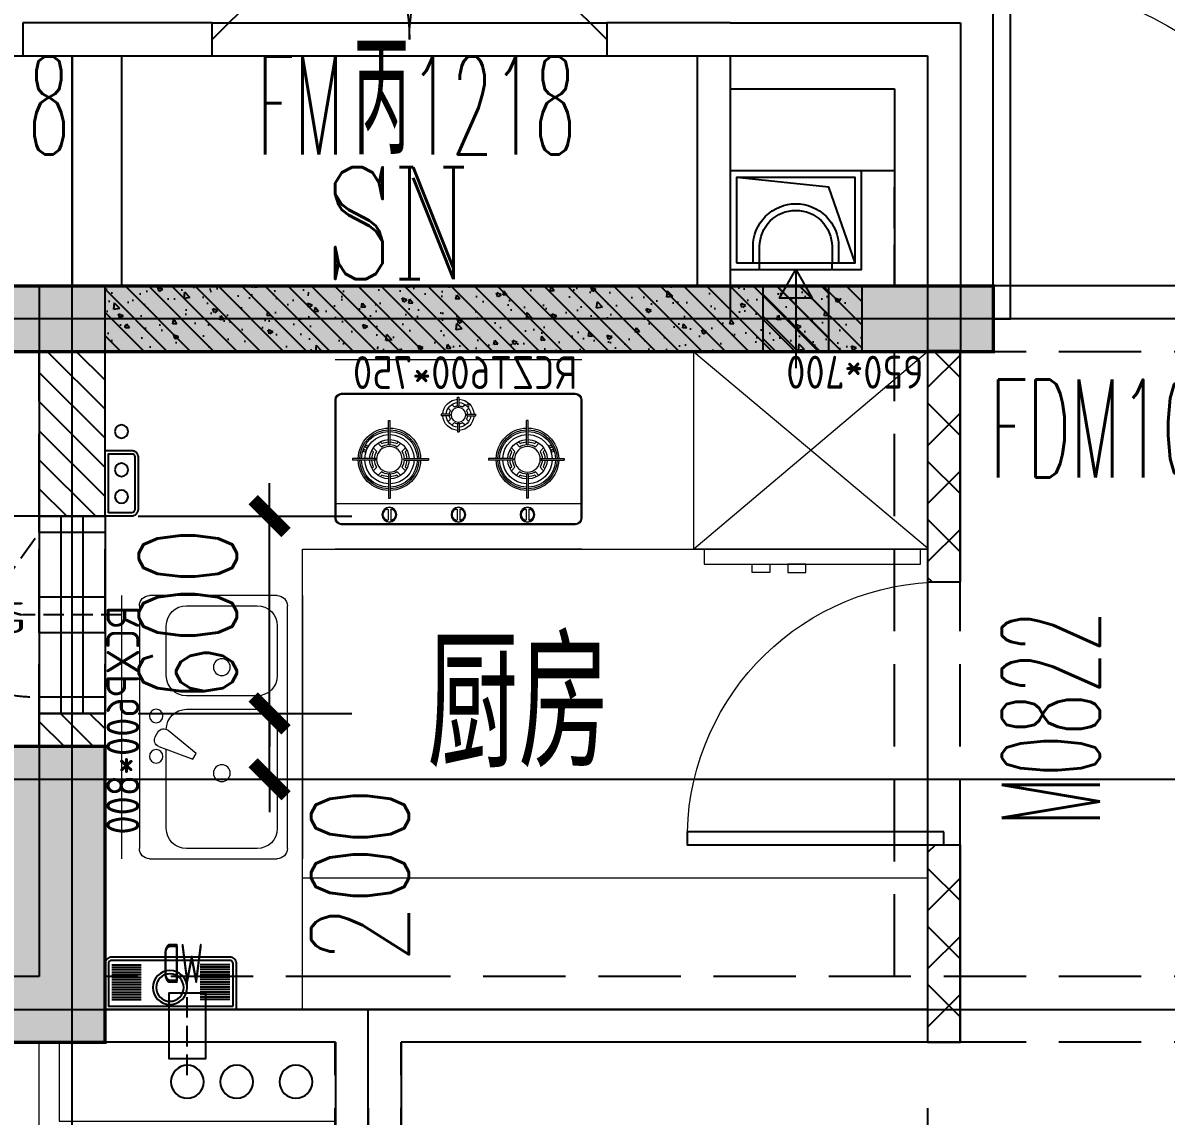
# Model space of a CAD drawing. Header units: millimetres. Extents: x 815519 to 890079, y 147095 to 251022.
# Drawn here: x 873729 to 877205, y 159771 to 163096 of the extents above; entities that cross this region are included whole.
import ezdxf

# ---------------------------------------------------------------- set-up
doc = ezdxf.new("R2010")
doc.units = ezdxf.units.MM
doc.header["$LTSCALE"] = 1000
doc.linetypes.add('DASH', pattern=[0.35, 0.25, -0.1])
doc.linetypes.add('DOTE', pattern=[61.468, 50.8, -5.08, 0.508, -5.08])
doc.layers.get('Defpoints').update_dxf_attribs({"color": 1})
for name, color, linetype in [('A-WIND（门窗）', 155, 'Continuous'), ('DOOR_FIRE', 4, 'Continuous'), ('DOOR_FIRE_TEXT', 7, 'Continuous'), ('FURNITURE', 3, 'Continuous'), ('LVTRY', 84, 'Continuous'), ('PC_预制外墙', 11, 'Continuous'), ('PC_预制外墙填充', 252, 'Continuous'), ('PUB_DIM', 3, 'Continuous'), ('PUB_HATCH', 8, 'Continuous'), ('PUB_TEXT', 7, 'Continuous'), ('SURFACE', 6, 'Continuous'), ('VPIPE-污水', 2, 'DASH'), ('VPIPE-通气', 3, 'Continuous'), ('WALL', 2, 'Continuous'), ('WINDOW', 4, 'Continuous'), ('WINDOW_TEXT', 7, 'Continuous'), ('屋面索引', 6, 'Continuous'), ('总内隔墙', 30, 'Continuous'), ('柱', 2, 'Continuous'), ('梁虚线', 134, 'DASH'), ('看线', 163, 'Continuous'), ('砼墙', 3, 'Continuous'), ('面积框', 6, 'Continuous'), ('预留洞-厨房', 6, 'Continuous')]:
    doc.layers.add(name, color=color, linetype=linetype)
doc.layers.add('DOTE', color=1, linetype='DOTE', plot=False)
doc.layers.add('厨卫', color=154, linetype='Continuous', lineweight=0)
doc.styles.add('_TCH_DIM_T3', font='SIMPLEX.shx', dxfattribs={"width": 0.7, "bigfont": 'GBCBIG.shx'})
doc.styles.add('_TCH_LABEL', font='COMPLEX', dxfattribs={"bigfont": 'GBCBIG'})
doc.styles.add('_TCH_WINDOW', font='SIMPLEX', dxfattribs={"height": 3.5, "bigfont": 'GBCBIG'})
doc.styles.get("Standard").update_dxf_attribs({"font": 'gbenor.shx', "bigfont": 'gbcbig.shx'})
doc.styles.add('TSSD_REIN', font='TSSDENG.shx', dxfattribs={"width": 0.69, "height": 0.2, "bigfont": 'TSSDCHN.shx'})
doc.dimstyles.new('_TCH_ARCH&&100', dxfattribs={"dimtxt": 297.5, "dimasz": 100, "dimexe": 250, "dimexo": 300, "dimgap": 100, "dimtad": 1, "dimdec": 0, "dimzin": 0, "dimdsep": 46, "dimtxsty": '_TCH_DIM_T3', "dimblk": 'ARCHTICK', "dimcen": 0.09, "dimclrt": 7, "dimazin": 2, "dimtfac": 1, "dimtdec": 0, "dimtix": 1, "dimtmove": 2, "dimatfit": 3, "dimfxl": 1, "dimtolj": 1, "dimtzin": 0, "dimarcsym": 0})

# ---------------------------------------------------------------- blocks, each defined once
blk = doc.blocks.new('_ArchTick')
at = {"color": 0, "linetype": 'ByBlock', "const_width": 0.4}
blk.add_lwpolyline([(-0.5, -0.5), (0.5, 0.5)], dxfattribs=at)
blk = doc.blocks.new('*D741')
at = {"layer": 'Defpoints', "color": 0, "transparency": 16777216}
for p in [(-315173.1, 352050), (-313473.1, 352050), (-313473.1, 351250)]:
    blk.add_point(p, dxfattribs=at)
at = {"layer": 'PUB_DIM', "color": 0, "lineweight": -2, "transparency": 16777216}
for p, q in [((-315173.1, 351750), (-315173.1, 351000)), ((-313473.1, 351750), (-313473.1, 351000)), ((-315173.1, 351250), (-313473.1, 351250))]:
    blk.add_line(p, q, dxfattribs=at)
at = {"layer": 'PUB_DIM', "color": 0, "lineweight": -2, "transparency": 16777216, "xscale": 100, "yscale": 100, "zscale": 100, "rotation": 180}
blk.add_blockref('_ArchTick', (-315173.1, 351250), dxfattribs=at)
at = {"layer": 'PUB_DIM', "color": 0, "lineweight": -2, "transparency": 16777216, "xscale": 100, "yscale": 100, "zscale": 100}
blk.add_blockref('_ArchTick', (-313473.1, 351250), dxfattribs=at)
at = {"layer": 'PUB_DIM', "color": 7, "transparency": 16777216, "insert": (-314323.1, 351498.7), "char_height": 297.5, "attachment_point": 5, "style": '_TCH_DIM_T3'}
blk.add_mtext('\\A1;1700', dxfattribs=at)
blk = doc.blocks.new('$DorLib2D$00000116')
at = {"color": 0}
for p, q in [((-0.5, 0), (-0.1464, 0.3536)), ((0.5, 0), (0.1464, 0.3536))]:
    blk.add_line(p, q, dxfattribs=at)
for centre, start, end in [((-0.5, 0), 0, 45), ((0.5, 0), 135, 180)]:
    blk.add_arc(centre, 0.5, start, end, dxfattribs=at)
blk = doc.blocks.new('10#-2单元-3C右侧楼梯间')
at = {"layer": 'DOOR_FIRE'}
for p, q in [((-188445, 481500, 300), (-187245, 481500, 300)), ((-188445, 481400, 300), (-187245, 481400, 300))]:
    blk.add_line(p, q, dxfattribs=at)
at = {"layer": 'WALL'}
for p, q in [((-188770, 481500), (-189020, 481500)), ((-189020, 481500), (-189020, 481400)), ((-188445, 481500), (-188770, 481500)), ((-188445, 481400), (-188445, 481500)), ((-186870, 481500), (-187245, 481500)), ((-187245, 481500), (-187245, 481400)), ((-186870, 481500), (-186170, 481500)), ((-186170, 481500), (-186170, 480500)), ((-189020, 481400), (-188870, 481400)), ((-188870, 481400), (-188870, 480700)), ((-188720, 481400), (-188720, 480700)), ((-188720, 481400), (-188445, 481400)), ((-187245, 481400), (-186970, 481400)), ((-186970, 481400), (-186970, 480700)), ((-186870, 481300), (-186870, 480700)), ((-186870, 481300), (-186370, 481300)), ((-186370, 481300), (-186370, 480700)), ((-190370, 480700), (-188870, 480700)), ((-188720, 480700), (-186970, 480700)), ((-186870, 480700), (-186370, 480700)), ((-190570, 480500), (-188770, 480500)), ((-188770, 480500), (-186870, 480500)), ((-186870, 480500), (-186170, 480500))]:
    blk.add_line(p, q, dxfattribs=at)
at = {"layer": 'DOOR_FIRE', "xscale": -1200, "yscale": 1200, "zscale": 100}
blk.add_blockref('$DorLib2D$00000116', (-187845, 481450), dxfattribs=at)
at = {"layer": 'DOOR_FIRE_TEXT', "style": '_TCH_WINDOW'}
for s, height, width, p in [('丙', 337.6, 0.7, (-188015, 481100)), ('0718', 297.5, 0.494118, (-189382, 481100)), ('FM', 297.5, 0.494118, (-188309, 481100)), ('1218', 297.5, 0.494118, (-187843, 481100))]:
    blk.add_text(s, height=height, dxfattribs=dict(at, width=width)).set_placement(p)
blk = doc.blocks.new('$WINLIB2D$00000001')
for p, q in [((-0.5, 0.5), (0.5, 0.5)), ((-0.5, 0.5), (-0.5, -0.5)), ((0.5, -0.5), (0.5, 0.5)), ((0.5, 0.1667), (-0.5, 0.1667)), ((0.5, -0.1667), (-0.5, -0.1667)), ((-0.5, -0.5), (0.5, -0.5))]:
    blk.add_line(p, q)
blk = doc.blocks.new('$DorLib2D$00000001')
for p, q in [((0.45, 0.975), (0.5, 0.975)), ((0.45, 0), (0.45, 0.975)), ((0.5, 0), (0.5, 0.975)), ((0.5, 0), (0.45, 0))]:
    blk.add_line(p, q)
at = {"lineweight": 13}
blk.add_arc((0.475, 0), 0.975, 91.4693, 180, dxfattribs=at)
blk = doc.blocks.new('3A户型-平面-反')
at = {"layer": 'A-WIND（门窗）', "linetype": 'DASH', "ltscale": 0.3}
blk.add_line((-116686.8, 132030.4), (-116386.8, 132450), dxfattribs=at)
at = {"layer": 'A-WIND（门窗）'}
for points in [[(-116386.8, 132500), (-116186.8, 132500), (-116186.8, 132450), (-116386.8, 132450)], [(-116386.8, 131900), (-116186.8, 131900), (-116186.8, 131950), (-116386.8, 131950)]]:
    blk.add_lwpolyline(points, close=True, dxfattribs=at)
at = {"layer": 'A-WIND（门窗）', "linetype": 'DASH', "ltscale": 0.3}
blk.add_arc((-116386.8, 132550), 600, 240, 270, dxfattribs=at)
at = {"layer": 'SURFACE'}
blk.add_line((-116386.8, 132500), (-116466.8, 132500), dxfattribs=at)
at = {"layer": 'WALL'}
for p, q in [((-116386.8, 133200), (-116386.8, 132500)), ((-113686.8, 133200), (-116386.8, 133200)), ((-113486.7, 133200), (-113686.8, 133200)), ((-113486.7, 133000), (-113486.7, 133200)), ((-116186.8, 132500), (-116186.8, 133000)), ((-113686.8, 133000), (-116186.8, 133000)), ((-113686.8, 133000), (-113686.8, 132300)), ((-113586.8, 133000), (-113486.7, 133000)), ((-113586.8, 132300), (-113586.8, 133000)), ((-116386.8, 132500), (-116186.8, 132500)), ((-113686.8, 132300), (-113586.8, 132300)), ((-116186.8, 131900), (-116386.8, 131900)), ((-116386.8, 131900), (-116386.8, 131100)), ((-116186.8, 131000), (-116186.8, 131900)), ((-113586.8, 131500), (-113686.8, 131500)), ((-113686.8, 131500), (-113686.8, 131000)), ((-113586.8, 130900), (-113586.8, 131500)), ((-116386.8, 131100), (-116686.8, 131100)), ((-115386.8, 131000), (-116186.8, 131000)), ((-113686.8, 131000), (-115386.8, 131000)), ((-116686.8, 130900), (-116286.8, 130900)), ((-115486.8, 130900), (-116286.8, 130900)), ((-115486.8, 130900), (-115486.8, 129200)), ((-115286.8, 130900), (-115286.8, 129100)), ((-113586.8, 130900), (-115286.8, 130900))]:
    blk.add_line(p, q, dxfattribs=at)
at = {"layer": 'WINDOW'}
for p, q in [((-112436.7, 133200), (-113486.7, 133200)), ((-113686.8, 132300), (-113686.8, 131500))]:
    blk.add_line(p, q, dxfattribs=at)
ref = blk.add_blockref('$DorLib2D$00000001', (-112961.7, 133100), dxfattribs=dict(at, xscale=1050, yscale=-1050, zscale=1050, rotation=180))
ref.add_attrib('A', 'FDM10523', (-113497.2, 132617.6), dxfattribs={"layer": 'WINDOW_TEXT', "height": 297.5, "style": '_TCH_WINDOW', "width": 0.494118})
at = {"layer": 'WINDOW', "xscale": 600, "yscale": 200, "zscale": 600, "rotation": 270.0000000011244}
blk.add_blockref('$WINLIB2D$00000001', (-116286.8, 132200), dxfattribs=at)
at = {"layer": 'WINDOW'}
ref = blk.add_blockref('$DorLib2D$00000001', (-113636.8, 131900), dxfattribs=dict(at, xscale=800, yscale=-800, zscale=800, rotation=269.9999999999936))
ref.add_attrib('A', 'M0822', (-113163, 131557), dxfattribs={"layer": 'WINDOW_TEXT', "height": 297.5, "rotation": 90, "style": '_TCH_WINDOW', "width": 0.494118})
blk = doc.blocks.new('10#楼-房间功能')
at = {"layer": 'PUB_TEXT', "style": '_TCH_LABEL', "width": 0.705882}
blk.add_text('SN', height=340, dxfattribs=at).set_placement((-315304.3, 414282.2))
at = {"layer": 'PUB_TEXT', "style": '_TCH_LABEL'}
blk.add_text('厨房', height=385.82, dxfattribs=at).set_placement((-314994, 412796.9))
blk = doc.blocks.new('10#-剪力墙-初')
at = {"layer": 'PUB_HATCH'}
for points in [[(662712.9, -141000.9), (662712.9, -141600.9), (658412.9, -141600.9), (658412.9, -141800.9), (662912.9, -141800.9), (662912.9, -140800.9), (662112.9, -140800.9), (662112.9, -141000.9)], [(661512.9, -143900.9), (661512.9, -143000.9), (661112.9, -143000.9), (661112.9, -143900.9)]]:
    blk.add_hatch(color=256, dxfattribs=at).paths.add_polyline_path(points)
at = {"layer": '柱', "color": 6, "ltscale": 1, "const_width": 10}
blk.add_lwpolyline([(661512.9, -143900.9), (661512.9, -143000.9), (661112.9, -143000.9), (661112.9, -143900.9)], close=True, dxfattribs=at)
at = {"layer": '砼墙', "color": 5, "ltscale": 1, "const_width": 10}
blk.add_lwpolyline([(662712.9, -141000.9), (662712.9, -141600.9), (659312.9, -141600.9), (659312.9, -141600.9), (658412.9, -141600.9), (658412.9, -141800.9), (658512.9, -141800.9), (658512.9, -141800.9), (662912.9, -141800.9), (662912.9, -140800.9), (662112.9, -140800.9), (662112.9, -141000.9)], close=True, dxfattribs=at)
blk = doc.blocks.new('A$C44E32CAC')
for p, q in [((27.2, 342), (27.2, 260.9)), ((34, 342), (34, 260.9)), ((40.8, 342), (40.8, 260.9)), ((47.6, 342), (47.6, 260.9)), ((54.5, 342), (54.5, 260.9)), ((61.3, 342), (61.3, 260.9)), ((68.1, 342), (68.1, 260.9)), ((74.9, 342), (74.9, 260.9)), ((81.8, 342), (81.8, 260.9)), ((88.6, 342), (88.6, 260.9)), ((95.4, 342), (95.4, 260.9)), ((102.2, 342), (102.2, 260.9)), ((109.1, 342), (109.1, 260.9)), ((115.9, 342), (115.9, 260.9)), ((122.7, 342), (122.7, 260.9)), ((27.2, 18.2), (27.2, 99.2)), ((34, 18.2), (34, 99.2)), ((40.8, 18.2), (40.8, 99.2)), ((47.6, 18.2), (47.6, 99.2)), ((54.5, 18.2), (54.5, 99.2)), ((61.3, 18.2), (61.3, 99.2)), ((68.1, 18.2), (68.1, 99.2)), ((74.9, 18.2), (74.9, 99.2)), ((81.8, 18.2), (81.8, 99.2)), ((88.6, 18.2), (88.6, 99.2)), ((95.4, 18.2), (95.4, 99.2)), ((102.2, 18.2), (102.2, 99.2)), ((109.1, 18.2), (109.1, 99.2)), ((115.9, 18.2), (115.9, 99.2)), ((122.7, 18.2), (122.7, 99.2))]:
    blk.add_line(p, q)
for points in [[(0, 360.2), (125.6, 360.2, -0.414214), (143.6, 342.2), (143.6, 18, -0.414214), (125.6, 0), (0, 0)], [(9, 351.2), (125.6, 351.2, -0.414214), (134.6, 342.2), (134.6, 18, -0.414214), (125.6, 9), (9, 9)]]:
    blk.add_lwpolyline(points, format="xyb", close=True)
for radius in [46.8, 37.8]:
    blk.add_circle((60.1, 177.8), radius)
blk = doc.blocks.new('61219101212984')
for points in [[(-100, -50), (100, -50), (100, 30, 0.414214), (80, 50), (-80, 50, 0.414214), (-100, 30)], [(-90, -40), (90, -40), (90, 30, 0.414214), (80, 40), (-80, 40, 0.414214), (-90, 30)]]:
    blk.add_lwpolyline(points, format="xyb", close=True)
for centre in [(-40.8, 0), (40.8, 0), (157.5, 0)]:
    blk.add_circle(centre, 20)
blk = doc.blocks.new('LHXCP600-800')
at = {"layer": '厨卫'}
for p, q in [((58199.7, 14751.7), (58999.7, 14751.7)), ((58199.7, 14701.7), (58999.7, 14701.7)), ((58230.4, 14647.6), (58969, 14647.6)), ((58199.7, 14228.3), (58199.7, 14616.9)), ((58629.2, 14599.2), (58614.9, 14591)), ((58999.7, 14616.9), (58999.7, 14228.3)), ((58443.1, 14565.8), (58291.7, 14565.8)), ((58658.6, 14588.7), (58697.4, 14485.1)), ((58907.6, 14565.8), (58667.2, 14565.8)), ((58679.7, 14474.8), (58609.4, 14560.2)), ((58230.4, 14504.4), (58230.4, 14289.6)), ((58504.5, 14289.6), (58504.5, 14504.4)), ((58545.4, 14504.4), (58545.4, 14289.6)), ((58969, 14289.6), (58969, 14504.4)), ((58697.4, 14485.1), (58679.7, 14474.8)), ((58291.7, 14228.3), (58443.1, 14228.3)), ((58606.7, 14228.3), (58907.6, 14228.3)), ((58969, 14197.6), (58230.4, 14197.6)), ((58199.7, 14151.7), (58999.7, 14151.7))]:
    blk.add_line(p, q, dxfattribs=at)
for centre, radius in [((58565.8, 14596.5), 20.5), ((58688.5, 14596.5), 20.5), ((58417.5, 14397), 25.6), ((58739.7, 14397), 25.6)]:
    blk.add_circle(centre, radius, dxfattribs=at)
for centre, radius, start, end in [((58230.4, 14616.9), 30.7, 90, 180), ((58969, 14616.9), 30.7, 0, 90), ((58639.4, 14581.5), 20.5, 20.5377, 120), ((58291.7, 14504.4), 61.4, 90, 180), ((58443.1, 14504.4), 61.4, 0, 90), ((58606.7, 14504.4), 61.4, 90, 180), ((58625.2, 14573.2), 20.5, 120, 219.4623), ((58907.6, 14504.4), 61.4, 0, 90), ((58291.7, 14289.6), 61.4, 180, 270), ((58443.1, 14289.6), 61.4, 270, 0), ((58606.7, 14289.6), 61.4, 180, 270), ((58907.6, 14289.6), 61.4, 270, 0), ((58230.4, 14228.3), 30.7, 180, 270), ((58969, 14228.3), 30.7, 270, 0)]:
    blk.add_arc(centre, radius, start, end, dxfattribs=at)
blk.add_text('RCXP600*800', height=100, dxfattribs=at).set_placement((58230.4, 14647.6))
blk = doc.blocks.new('bxx')
for p, q in [((0, 0), (710, -596.4)), ((710, 0), (0, -600))]:
    blk.add_line(p, q)
for points in [[(0, 0), (710, 0), (710, -600), (0, -600)], [(689.2, -600), (31.2, -600), (31.2, -645.8), (689.2, -645.8)], [(176.8, -645.8), (231.1, -645.8), (231.1, -671.4), (176.8, -671.4)], [(339.7, -645.8), (285.4, -645.8), (285.4, -671.4), (339.7, -671.4)]]:
    blk.add_lwpolyline(points, close=True)
at = {"layer": 'Defpoints', "color": 0}
blk.add_text('650*700', height=100, rotation=180, dxfattribs=at).set_placement((697, -12.1))
blk = doc.blocks.new('LHCJ600-750')
at = {"layer": '厨卫'}
for p, q in [((59978.2, 14751.7), (60728.2, 14751.7)), ((59978.2, 14726.7), (60728.2, 14726.7)), ((59978.2, 14605.4), (59978.2, 14245.5)), ((59981.2, 14605.4), (59981.2, 14245.5)), ((60708.2, 14625.4), (59998.2, 14625.4)), ((60708.2, 14622.4), (59998.2, 14622.4)), ((60355.7, 14613.2), (60350.7, 14613.2)), ((60350.7, 14587.2), (60350.7, 14613.2)), ((60355.7, 14587.2), (60355.7, 14613.2)), ((60725.2, 14245.5), (60725.2, 14605.4)), ((60728.2, 14245.5), (60728.2, 14605.4)), ((60329.1, 14572.7), (60321.8, 14580)), ((60340.4, 14584), (60333.1, 14591.3)), ((60366.1, 14584), (60373.4, 14591.3)), ((60377.4, 14572.7), (60384.7, 14580)), ((60140.8, 14542.5), (60145.8, 14542.5)), ((60140.8, 14469.7), (60140.8, 14542.5)), ((60145.8, 14469.7), (60145.8, 14542.5)), ((60300.5, 14557.3), (60300.5, 14562.3)), ((60325.9, 14562.3), (60300.5, 14562.3)), ((60325.9, 14557.3), (60300.5, 14557.3)), ((60321.8, 14539.7), (60329.1, 14547)), ((60333.1, 14528.4), (60340.4, 14535.7)), ((60350.7, 14532.5), (60350.7, 14508.1)), ((60355.7, 14532.5), (60355.7, 14508.1)), ((60373.4, 14528.4), (60366.1, 14535.7)), ((60384.7, 14539.7), (60377.4, 14547)), ((60380.6, 14562.3), (60405.3, 14562.3)), ((60380.6, 14557.3), (60405.3, 14557.3)), ((60405.3, 14562.3), (60405.3, 14557.3)), ((60560.6, 14469.7), (60560.6, 14542.5)), ((60565.6, 14542.5), (60560.6, 14542.5)), ((60565.6, 14469.7), (60565.6, 14542.5)), ((60355.7, 14508.1), (60350.7, 14508.1)), ((60094.4, 14459.5), (60105.2, 14448.7)), ((60108.5, 14473.7), (60119.3, 14462.8)), ((60115.6, 14477.9), (60120.8, 14472.7)), ((60165.8, 14472.7), (60171, 14477.9)), ((60167.2, 14462.8), (60178.1, 14473.7)), ((60181.4, 14448.7), (60192.2, 14459.5)), ((60525, 14448.7), (60514.2, 14459.5)), ((60539.2, 14462.8), (60528.4, 14473.7)), ((60540.6, 14472.7), (60535.4, 14477.9)), ((60590.9, 14477.9), (60585.7, 14472.7)), ((60597.9, 14473.7), (60587.1, 14462.8)), ((60612, 14459.5), (60601.2, 14448.7)), ((60031.4, 14427.2), (60031.4, 14422.2)), ((60103.4, 14427.2), (60031.4, 14427.2)), ((60090.1, 14452.5), (60095.3, 14447.3)), ((60188.2, 14427.2), (60262.2, 14427.2)), ((60191.3, 14447.3), (60196.5, 14452.5)), ((60262.2, 14427.2), (60262.2, 14422.2)), ((60444.2, 14427.2), (60444.2, 14422.2)), ((60518.2, 14427.2), (60444.2, 14427.2)), ((60515.2, 14447.3), (60509.9, 14452.5)), ((60603.1, 14427.2), (60675, 14427.2)), ((60616.3, 14452.5), (60611.1, 14447.3)), ((60675, 14427.2), (60675, 14422.2)), ((60103.4, 14422.2), (60031.4, 14422.2)), ((60090.1, 14397), (60095.3, 14402.2)), ((60094.4, 14390), (60105.2, 14400.8)), ((60181.4, 14400.8), (60192.2, 14390)), ((60188.2, 14422.2), (60262.2, 14422.2)), ((60191.3, 14402.2), (60196.5, 14397)), ((60518.2, 14422.2), (60444.2, 14422.2)), ((60515.2, 14402.2), (60509.9, 14397)), ((60525, 14400.8), (60514.2, 14390)), ((60612, 14390), (60601.2, 14400.8)), ((60603.1, 14422.2), (60675, 14422.2)), ((60616.3, 14397), (60611.1, 14402.2)), ((60108.5, 14375.8), (60119.3, 14386.7)), ((60115.6, 14371.5), (60120.8, 14376.8)), ((60140.8, 14379.8), (60140.8, 14306.3)), ((60145.8, 14379.8), (60145.8, 14306.3)), ((60165.8, 14376.8), (60171, 14371.5)), ((60167.2, 14386.7), (60178.1, 14375.8)), ((60539.2, 14386.7), (60528.4, 14375.8)), ((60540.6, 14376.8), (60535.4, 14371.5)), ((60560.6, 14379.8), (60560.6, 14306.3)), ((60565.6, 14379.8), (60565.6, 14306.3)), ((60590.9, 14371.5), (60585.7, 14376.8)), ((60597.9, 14375.8), (60587.1, 14386.7)), ((59978.2, 14289.1), (60728.2, 14289.1)), ((60140.8, 14306.3), (60145.8, 14306.3)), ((60565.6, 14306.3), (60560.6, 14306.3)), ((60139.3, 14271.5), (60139.3, 14240.7)), ((60147.3, 14271.5), (60147.3, 14240.7)), ((60349.2, 14271.5), (60349.2, 14240.7)), ((60357.2, 14271.5), (60357.2, 14240.7)), ((60559.1, 14271.5), (60559.1, 14240.7)), ((60567.1, 14271.5), (60567.1, 14240.7)), ((59998.2, 14228.5), (60708.2, 14228.5)), ((59998.2, 14225.5), (60708.2, 14225.5)), ((59978.2, 14151.7), (60728.2, 14151.7))]:
    blk.add_line(p, q, dxfattribs=at)
for centre, radius in [((60324.1, 14588.8), 3.73), ((60353.2, 14559.8), 22.4), ((60072.9, 14464), 3.73), ((60143.3, 14424.7), 39), ((60563.1, 14424.7), 39), ((60633.5, 14464), 3.73), ((60067.4, 14450.8), 3.73), ((60639.1, 14450.8), 3.73), ((60143.3, 14256.1), 22.5), ((60143.3, 14256.1), 21.5), ((60353.2, 14256.1), 22.5), ((60353.2, 14256.1), 21.5), ((60563.1, 14256.1), 22.5), ((60563.1, 14256.1), 21.5)]:
    blk.add_circle(centre, radius, dxfattribs=at)
for centre, radius, start, end in [((59998.2, 14605.4), 20, 90, 180), ((59998.2, 14605.4), 17, 90, 180), ((60353.2, 14559.8), 47.4, 93.0255, 176.9745), ((60353.2, 14559.8), 47.4, 3.0255, 86.9745), ((60708.2, 14605.4), 20, 0, 90), ((60708.2, 14605.4), 17, 0, 90), ((60353.2, 14559.8), 37.4, 93.8363, 176.1637), ((60353.2, 14559.8), 27.4, 151.9979, 174.8384), ((60353.2, 14559.8), 27.4, 95.203, 118.0021), ((60353.2, 14587.5), 2.52, 187.9505, 352.0495), ((60353.2, 14559.8), 37.4, 3.8363, 86.1637), ((60353.2, 14559.8), 27.4, 61.9979, 84.797), ((60353.2, 14559.8), 27.4, 5.206, 28.0021), ((60353.2, 14559.8), 47.4, 183.0255, 266.9745), ((60353.2, 14559.8), 37.4, 183.8363, 266.1637), ((60325.1, 14559.8), 2.62, 287.6318, 72.3682), ((60353.2, 14559.8), 27.4, 185.1616, 208.0021), ((60353.2, 14559.8), 27.4, 241.9979, 264.7569), ((60353.2, 14532.5), 2.5, 358.3317, 181.6683), ((60353.2, 14559.8), 37.4, 273.8363, 356.1637), ((60353.2, 14559.8), 47.4, 273.0255, 356.9745), ((60353.2, 14559.8), 27.4, 275.2431, 298.0021), ((60353.2, 14559.8), 27.4, 331.9979, 354.794), ((60380.9, 14559.8), 2.52, 97.2236, 262.7764), ((60143.3, 14424.7), 95, 91.5918, 178.4082), ((60143.3, 14424.7), 90, 91.5918, 178.4082), ((60143.3, 14424.7), 85, 91.6854, 178.3146), ((60143.3, 14424.7), 75, 91.9102, 178.0898), ((60143.3, 14424.7), 90, 1.5918, 88.4082), ((60143.3, 14424.7), 85, 1.6854, 88.3146), ((60143.3, 14424.7), 75, 1.9102, 88.0898), ((60143.3, 14424.7), 95, 1.5918, 88.4082), ((60563.1, 14424.7), 95, 91.5918, 178.4082), ((60563.1, 14424.7), 90, 91.5918, 178.4082), ((60563.1, 14424.7), 85, 91.6854, 178.3146), ((60563.1, 14424.7), 75, 91.9102, 178.0898), ((60563.1, 14424.7), 90, 1.5918, 88.4082), ((60563.1, 14424.7), 85, 1.6854, 88.3146), ((60563.1, 14424.7), 75, 1.9102, 88.0898), ((60563.1, 14424.7), 95, 1.5918, 88.4082), ((60143.3, 14424.7), 60, 92.388, 177.612), ((60143.3, 14424.7), 45, 93.1847, 122.1604), ((60143.3, 14424.7), 53, 92.7036, 115.1461), ((60143.3, 14470), 2.52, 186.7354, 353.2646), ((60143.3, 14424.7), 60, 2.388, 87.612), ((60143.3, 14424.7), 53, 64.8539, 87.2964), ((60143.3, 14424.7), 45, 57.8396, 86.8153), ((60563.1, 14424.7), 60, 92.388, 177.612), ((60563.1, 14424.7), 45, 93.1847, 122.1604), ((60563.1, 14424.7), 53, 92.7036, 115.1461), ((60563.1, 14470), 2.52, 186.7354, 353.2646), ((60563.1, 14424.7), 60, 2.388, 87.612), ((60563.1, 14424.7), 53, 64.8539, 87.2964), ((60563.1, 14424.7), 45, 57.8396, 86.8153), ((60143.3, 14424.7), 53, 154.8539, 177.2964), ((60143.3, 14424.7), 45, 147.8396, 176.8153), ((60097.5, 14424.7), 2.64, 288.751, 71.249), ((60143.3, 14424.7), 45, 3.1847, 32.1604), ((60189.2, 14424.7), 2.67, 110.5507, 249.4493), ((60143.3, 14424.7), 53, 2.7036, 25.1461), ((60563.1, 14424.7), 53, 154.8539, 177.2964), ((60563.1, 14424.7), 45, 147.8396, 176.8153), ((60517.3, 14424.7), 2.67, 290.5507, 69.4493), ((60563.1, 14424.7), 45, 3.1847, 32.1604), ((60608.9, 14424.7), 2.64, 108.751, 251.249), ((60563.1, 14424.7), 53, 2.7036, 25.1461), ((60143.3, 14424.7), 95, 181.5918, 268.4082), ((60143.3, 14424.7), 90, 181.5918, 268.4082), ((60143.3, 14424.7), 85, 181.6854, 268.3146), ((60143.3, 14424.7), 75, 181.9102, 268.0898), ((60143.3, 14424.7), 60, 182.388, 267.612), ((60143.3, 14424.7), 53, 182.7036, 205.1461), ((60143.3, 14424.7), 45, 183.1847, 212.1604), ((60143.3, 14424.7), 90, 271.5918, 358.4082), ((60143.3, 14424.7), 75, 271.9102, 358.0898), ((60143.3, 14424.7), 60, 272.388, 357.612), ((60143.3, 14424.7), 85, 271.6854, 358.3146), ((60143.3, 14424.7), 95, 271.5918, 358.4082), ((60143.3, 14424.7), 45, 327.8396, 356.8153), ((60143.3, 14424.7), 53, 334.8539, 357.2964), ((60563.1, 14424.7), 95, 181.5918, 268.4082), ((60563.1, 14424.7), 90, 181.5918, 268.4082), ((60563.1, 14424.7), 85, 181.6854, 268.3146), ((60563.1, 14424.7), 75, 181.9102, 268.0898), ((60563.1, 14424.7), 60, 182.388, 267.612), ((60563.1, 14424.7), 53, 182.7036, 205.1461), ((60563.1, 14424.7), 45, 183.1847, 212.1604), ((60563.1, 14424.7), 60, 272.388, 357.612), ((60563.1, 14424.7), 75, 271.9102, 358.0898), ((60563.1, 14424.7), 90, 271.5918, 358.4082), ((60563.1, 14424.7), 85, 271.6854, 358.3146), ((60563.1, 14424.7), 95, 271.5918, 358.4082), ((60563.1, 14424.7), 45, 327.8396, 356.8153), ((60563.1, 14424.7), 53, 334.8539, 357.2964), ((60143.3, 14424.7), 45, 237.8396, 266.8153), ((60143.3, 14424.7), 53, 244.8539, 267.2964), ((60143.3, 14378.8), 2.69, 21.7885, 158.2115), ((60143.3, 14424.7), 45, 273.1847, 302.1604), ((60143.3, 14424.7), 53, 272.7036, 295.1461), ((60563.1, 14424.7), 45, 237.8396, 266.8153), ((60563.1, 14424.7), 53, 244.8539, 267.2964), ((60563.1, 14378.8), 2.69, 21.7885, 158.2115), ((60563.1, 14424.7), 45, 273.1847, 302.1604), ((60563.1, 14424.7), 53, 272.7036, 295.1461), ((60143.3, 14256.1), 18.5, 111.3237, 248.6763), ((60137.3, 14271.5), 2, 0, 111.3237), ((60149.3, 14271.5), 2, 68.6763, 180), ((60143.3, 14256.1), 18.5, 291.3237, 68.6763), ((60353.2, 14256.1), 18.5, 111.3237, 248.6763), ((60347.2, 14271.5), 2, 0, 111.3237), ((60359.2, 14271.5), 2, 68.6763, 180), ((60353.2, 14256.1), 18.5, 291.3237, 68.6763), ((60563.1, 14256.1), 18.5, 111.3237, 248.6763), ((60557.1, 14271.5), 2, 0, 111.3237), ((60569.1, 14271.5), 2, 68.6763, 180), ((60563.1, 14256.1), 18.5, 291.3237, 68.6763), ((59998.2, 14245.5), 20, 180, 270), ((59998.2, 14245.5), 17, 180, 270), ((60137.3, 14240.7), 2, 248.6763, 0), ((60149.3, 14240.7), 2, 180, 291.3237), ((60347.2, 14240.7), 2, 248.6763, 0), ((60359.2, 14240.7), 2, 180, 291.3237), ((60557.1, 14240.7), 2, 248.6763, 0), ((60569.1, 14240.7), 2, 180, 291.3237), ((60708.2, 14245.5), 20, 270, 0), ((60708.2, 14245.5), 17, 270, 0)]:
    blk.add_arc(centre, radius, start, end, dxfattribs=at)
blk.add_text('RCZT600*750', height=100, dxfattribs=at).set_placement((59991.4, 14638.4))
blk = doc.blocks.new('3A-左户厨卫')
at = {"layer": 'VPIPE-污水', "linetype": 'Continuous'}
for centre in [(-463536.5, 435930), (-463356.5, 435930)]:
    blk.add_circle(centre, 50, dxfattribs=at)
at = {"layer": 'VPIPE-通气', "linetype": 'Continuous'}
blk.add_circle((-463206.5, 435930), 50, dxfattribs=at)
at = {"layer": '厨卫'}
blk.add_line((-463556.5, 436550), (-465456.6, 436550), dxfattribs=at)
for points in [[(-463556.5, 436150), (-463556.5, 437550), (-465456.6, 437550)], [(-462816.5, 436049.9), (-462816.5, 435809.9), (-463656.5, 435809.9), (-463656.5, 435749.9), (-462756.5, 435749.9), (-462756.5, 436049.9), (-462816.5, 436049.9)]]:
    blk.add_lwpolyline(points, dxfattribs=at)
at = {"layer": 'LVTRY', "linetype": 'ByBlock', "extrusion": (0, 0, -1), "xscale": -0.9999999999999993, "zscale": -0.9999999999999993, "rotation": 269.9911753785147}
blk.add_blockref('61219101212984', (463006.5, 437750), dxfattribs=at)
at = {"layer": 'LVTRY', "linetype": 'ByBlock', "extrusion": (0, 0, -1), "xscale": -1.108799934387207, "yscale": 1.108799934387207, "zscale": -1, "rotation": 270}
blk.add_blockref('A$C44E32CAC', (462956.5, 436150), dxfattribs=at)
at = {"layer": '厨卫', "xscale": -1}
blk.add_blockref('bxx', (-464746.6, 438150), dxfattribs=at)
at = {"layer": '厨卫'}
blk.add_blockref('LHCJ600-750', (-524383.8, 423398.3), dxfattribs=at)
at = {"layer": '厨卫', "extrusion": (0, 0, -1), "xscale": -1, "zscale": -1, "rotation": 90}
blk.add_blockref('LHXCP600-800', (477708.2, 495608.1), dxfattribs=at)
blk = doc.blocks.new('排气道-01')
at = {"layer": 'PUB_HATCH'}
h = blk.add_hatch(dxfattribs=at)
h.set_pattern_fill('ANSI31', color=256, scale=30, style=0)
h.set_pattern_definition([(45, (-1147660.227, -1236477.326), (-33.6759605, 33.6759605), [])])
h.paths.add_polyline_path([(1069031, -1123333), (1069231, -1123333), (1069231, -1123533), (1069031, -1123533)])
at = {"layer": 'DOTE'}
blk.add_line((1069131, -1123283), (1069131, -1123583), dxfattribs=at)
blk.add_lwpolyline([(1069031, -1123333), (1069231, -1123333), (1069231, -1123533), (1069031, -1123533)], close=True, dxfattribs=at)
at = {"layer": 'FURNITURE', "color": 1, "linetype": 'DASH', "ltscale": 0.5}
blk.add_lwpolyline([(1068831, -1123333), (1068831, -1122983), (1069331, -1122983), (1069331, -1123333)], close=True, dxfattribs=at)
at = {"layer": 'FURNITURE', "color": 3}
for points in [[(1069331, -1123283), (1068931, -1123283), (1068931, -1122983), (1069331, -1122983)], [(1069311, -1123263), (1068951, -1123263), (1068951, -1123003), (1069311, -1123003)]]:
    blk.add_lwpolyline(points, close=True, dxfattribs=at)
at = {"layer": 'FURNITURE', "color": 13}
blk.add_lwpolyline([(1068951, -1123263), (1069031, -1123033), (1069311, -1123003)], dxfattribs=at)
at = {"layer": 'FURNITURE', "color": 3}
for points in [[(1069261, -1123263), (1069261, -1123213, 0.414214), (1069131, -1123083, 0.414214), (1069001, -1123213), (1069001, -1123263)], [(1069241, -1123263), (1069241, -1123213, 0.414214), (1069131, -1123103, 0.414214), (1069021, -1123213), (1069021, -1123263)]]:
    blk.add_lwpolyline(points, format="xyb", dxfattribs=at)
for points in [[(1069021, -1123283), (1069021, -1123263)], [(1069241, -1123283), (1069241, -1123263)], [(1069131, -1123283), (1069081, -1123369.9), (1069181, -1123369.9), (1069131, -1123283)]]:
    blk.add_lwpolyline(points, dxfattribs=at)
blk = doc.blocks.new('10#-排气道')
at = {"xscale": -1}
blk.add_blockref('排气道-01', (766164.3, 1532539.6), dxfattribs=at)
blk = doc.blocks.new('A$C3BAF56AD')
at = {"color": 2, "linetype": 'DASH', "ltscale": 0.25}
blk.add_lwpolyline([(0, -250), (0, 50)], dxfattribs=at)
blk.add_lwpolyline([(-55, 0), (-55, -200), (55, -200), (55, 0), (-55, 0)])
at = {"color": 8, "style": 'TSSD_REIN', "width": 0.552}
blk.add_text('RD', height=120, dxfattribs=at).set_placement((-44.6, 50))
blk = doc.blocks.new('3-A-雨水-留洞')
at = {"color": 2, "linetype": 'DASH', "ltscale": 0.25}
blk.add_lwpolyline([(-560064.1, 688990.5), (-560064.1, 689290.5)], dxfattribs=at)
at = {"layer": '预留洞-厨房'}
blk.add_lwpolyline([(-560119.1, 689240.5), (-560119.1, 689040.5), (-560009.1, 689040.5), (-560009.1, 689240.5), (-560119.1, 689240.5)], dxfattribs=at)
at = {"layer": '预留洞-厨房', "rotation": 270}
blk.add_blockref('A$C3BAF56AD', (-559614.2, 690390.5), dxfattribs=at)
at = {"color": 8, "style": 'TSSD_REIN', "width": 0.552}
blk.add_text('WD', height=120, dxfattribs=at).set_placement((-560112.6, 689270.5))
blk = doc.blocks.new('*D920')
at = {"layer": 'Defpoints', "color": 0, "transparency": 16777216}
for p in [(-188970, 544400), (-188270, 544400), (-188970, 543800)]:
    blk.add_point(p, dxfattribs=at)
at = {"layer": 'PUB_DIM', "color": 0, "lineweight": -2, "transparency": 16777216}
for p, q in [((-188270, 544400), (-188270, 544500)), ((-188670, 544400), (-188020, 544400)), ((-188270, 543800), (-188270, 544400)), ((-188670, 543800), (-188020, 543800)), ((-188270, 543800), (-188270, 543700))]:
    blk.add_line(p, q, dxfattribs=at)
at = {"layer": 'PUB_DIM', "color": 0, "lineweight": -2, "transparency": 16777216, "xscale": 100, "yscale": 100, "zscale": 100}
for p, rotation in [((-188270, 544400), 270), ((-188270, 543800), 90)]:
    blk.add_blockref('_ArchTick', p, dxfattribs=dict(at, rotation=rotation))
at = {"layer": 'PUB_DIM', "color": 7, "transparency": 16777216, "insert": (-188518.8, 544100), "char_height": 297.5, "attachment_point": 5, "rotation": 90, "style": '_TCH_DIM_T3'}
blk.add_mtext('\\A1;600', dxfattribs=at)
blk = doc.blocks.new('*D921')
at = {"layer": 'Defpoints', "color": 0, "transparency": 16777216}
for p in [(-188970, 543800), (-188270, 543800), (-188970, 543600)]:
    blk.add_point(p, dxfattribs=at)
at = {"layer": 'PUB_DIM', "color": 0, "lineweight": -2, "transparency": 16777216}
for p, q in [((-188270, 543800), (-188270, 543900)), ((-188670, 543800), (-188020, 543800)), ((-188270, 543600), (-188270, 543800)), ((-188670, 543600), (-188020, 543600)), ((-188270, 543600), (-188270, 543500))]:
    blk.add_line(p, q, dxfattribs=at)
at = {"layer": 'PUB_DIM', "color": 0, "lineweight": -2, "transparency": 16777216, "xscale": 100, "yscale": 100, "zscale": 100}
for p, rotation in [((-188270, 543800), 270), ((-188270, 543600), 90)]:
    blk.add_blockref('_ArchTick', p, dxfattribs=dict(at, rotation=rotation))
at = {"layer": 'PUB_DIM', "color": 7, "transparency": 16777216, "insert": (-187995, 543308.3), "char_height": 297.5, "attachment_point": 5, "rotation": 90, "style": '_TCH_DIM_T3'}
blk.add_mtext('\\A1;200', dxfattribs=at)
blk = doc.blocks.new('10#-ZPS-填充')
at = {"layer": '总内隔墙', "linetype": 'ByBlock'}
h = blk.add_hatch(dxfattribs=at)
h.set_pattern_fill('ANSI37', color=30, scale=1000)
h.set_pattern_definition([(45, (-1714200.95, 1041073.46), (-88.388348, 88.388348), []), (135, (-1714200.95, 1041073.46), (-88.388348, -88.388348), [])])
h.paths.add_polyline_path([(-213130, 1156175), (-211830, 1156175), (-211830, 1156075), (-213130, 1156075)])
h.paths.add_polyline_path([(-213130, 1155275), (-213030, 1155275), (-213030, 1156074.5), (-213130, 1156074.5)])
h.paths.add_polyline_path([(-214530, 1155275), (-213030, 1155275), (-213030, 1155175), (-214530, 1155175)])
h.paths.add_polyline_path([(-213430, 1153775), (-214530, 1153775), (-214530, 1153875), (-213430, 1153875)])
h.paths.add_polyline_path([(-214530, 1159374.5), (-214630, 1159374.5), (-214630, 1156775), (-214530, 1156775)])
h.paths.add_polyline_path([(-216730, 1153975), (-216930, 1153975), (-216930, 1154625), (-216730, 1154625)])
h.paths.add_polyline_path([(-216730, 1149875), (-216930, 1149875), (-216930, 1153775), (-216730, 1153775)])
h.paths.add_polyline_path([(-216730, 1153773.9), (-217379.9, 1153774.9), (-217379.9, 1153975), (-216730, 1153975)])
h.paths.add_polyline_path([(-222830, 1148775), (-223030, 1148775), (-223030, 1145275), (-222830, 1145275)])
h.paths.add_polyline_path([(-224080.2, 1149975), (-224280.2, 1149975), (-224280.2, 1148675), (-224080.2, 1148675)])
h.paths.add_polyline_path([(-224280.2, 1149375), (-226030, 1149375), (-226030, 1149275), (-224280.2, 1149275)])
h.paths.add_polyline_path([(-226230, 1150625), (-226030, 1150625), (-226030, 1148775), (-226230, 1148775)])
h.paths.add_polyline_path([(-227979.8, 1149375), (-226230, 1149375), (-226230, 1149275), (-227979.8, 1149275)])
h.paths.add_polyline_path([(-227979.8, 1148675), (-228180, 1148675), (-228180, 1149975), (-227979.8, 1149975)])
h.paths.add_polyline_path([(-229230, 1145275), (-229430, 1145275), (-229430, 1148775), (-229230, 1148775)])
h.paths.add_polyline_path([(-235530, 1153775), (-235330, 1153775), (-235330, 1149875), (-235530, 1149875)])
h.paths.add_polyline_path([(-235530, 1153975), (-234880, 1153975), (-234880, 1153775), (-235530, 1153775)])
h.paths.add_polyline_path([(-235530, 1153975), (-235330, 1153975), (-235330, 1154925), (-235530, 1154925)])
h.paths.add_polyline_path([(-239030, 1153675), (-239230, 1153675), (-239230, 1153575), (-239030, 1153575)])
h.paths.add_polyline_path([(-241830, 1156075), (-239230, 1156075), (-239230, 1156175), (-241830, 1156175)])
h.paths.add_polyline_path([(-214530, 1154175), (-214630, 1154175), (-214630, 1153775), (-214530, 1153775)])
h.paths.add_polyline_path([(-214730, 1156775), (-214730, 1156675), (-214530, 1156675), (-214530, 1156775)])
h.paths.add_polyline_path([(-215630, 1156675), (-215630, 1156775), (-216730, 1156775), (-216730, 1156675)])
h.paths.add_polyline_path([(-214630, 1156275), (-214530, 1156275), (-214530, 1156675), (-214630, 1156675)])
h.paths.add_polyline_path([(-214530, 1155375), (-214630, 1155375), (-214630, 1155075), (-214530, 1155075)])
h.paths.add_polyline_path([(-223130, 1149975), (-223130, 1149875), (-223030, 1149875), (-223030, 1149975)])
h.paths.add_polyline_path([(-224030, 1149875), (-224030, 1149975), (-224080.2, 1149975), (-224080.2, 1149875)])
h.paths.add_polyline_path([(-221830, 1148775), (-221830, 1148675), (-220430, 1148675), (-220430, 1148775)])
h.paths.add_polyline_path([(-222730, 1148675), (-222730, 1148775), (-222830, 1148775), (-222830, 1148675)])
h.paths.add_polyline_path([(-224030, 1148675), (-224030, 1148775), (-224080.2, 1148775), (-224080.2, 1148675)])
h.paths.add_polyline_path([(-223130, 1148775), (-223130, 1148675), (-223030, 1148675), (-223030, 1148775)])
h.paths.add_polyline_path([(-229130, 1149875), (-229130, 1149975), (-229230, 1149975), (-229230, 1149875)])
h.paths.add_polyline_path([(-228230, 1149975), (-228230, 1149875), (-228179.8, 1149875), (-228179.8, 1149975)])
h.paths.add_polyline_path([(-228230, 1148775), (-228230, 1148675), (-228179.8, 1148675), (-228179.8, 1148775)])
h.paths.add_polyline_path([(-229130, 1148675), (-229130, 1148775), (-229230, 1148775), (-229230, 1148675)])
h.paths.add_polyline_path([(-229530, 1148775), (-229530, 1148675), (-229430, 1148675), (-229430, 1148775)])
h.paths.add_polyline_path([(-230430, 1148675), (-230430, 1148775), (-231830, 1148775), (-231830, 1148675)])
h.paths.add_polyline_path([(-233730, 1153075), (-233630, 1153075), (-233630, 1153777.9), (-233730, 1153777.9)])
h.paths.add_polyline_path([(-233630, 1152275), (-233730, 1152275), (-233730, 1151675), (-233630, 1151675)])
h.paths.add_polyline_path([(-237030, 1156076.4), (-237030, 1156273.6), (-237130, 1156273.6), (-237130, 1156076.4)])
h.paths.add_polyline_path([(-236230, 1156273.6), (-236230, 1156076.4), (-235530, 1156076.4), (-235530, 1156273.6)])
h.paths.add_polyline_path([(-239130, 1157275), (-239030, 1157275), (-239030, 1157375), (-239130, 1157375)])
h.paths.add_polyline_path([(-239030, 1156375), (-239130, 1156375), (-239130, 1156275), (-239030, 1156275)])
h.paths.add_polyline_path([(-239030, 1151775), (-239230, 1151775), (-239230, 1150875), (-239030, 1150875)])
h.paths.add_polyline_path([(-239230, 1152675), (-239030, 1152675), (-239030, 1152975), (-239230, 1152975)])
h.paths.add_polyline_path([(-218630, 1153075), (-218530, 1153075), (-218530, 1153775), (-218630, 1153775)])
h.paths.add_polyline_path([(-218630, 1151675), (-218530, 1151675), (-218530, 1152275), (-218630, 1152275)], flags=16)
at = {"layer": '总内隔墙', "color": 30, "linetype": 'ByBlock'}
for points in [[(-233730, 1153075), (-233730, 1153777.9), (-233630, 1153777.9), (-233630, 1153075)], [(-233630, 1152275), (-233630, 1151675), (-233730, 1151675), (-233730, 1152275)]]:
    blk.add_lwpolyline(points, close=True, dxfattribs=at)
blk = doc.blocks.new('DAAB')
at = {"layer": '梁虚线', "ltscale": 1}
for p, q in [((219917.7, -671315.6), (221417.7, -671315.6)), ((219917.7, -671515.6), (221417.7, -671515.6)), ((221517.7, -673415.6), (221517.7, -671515.6)), ((221717.7, -673415.6), (221717.7, -671515.6)), ((224117.7, -672715.6), (224117.7, -671515.6)), ((224317.7, -672715.6), (224317.7, -671515.6)), ((219917.7, -673415.6), (223317.7, -673415.6)), ((223317.7, -673415.6), (224117.7, -673415.6)), ((219917.7, -673615.6), (223217.7, -673615.6)), ((223217.7, -676515.1), (223217.7, -673615.6)), ((223417.7, -673615.6), (224117.7, -673615.6)), ((223417.7, -676515.6), (223417.7, -673615.6))]:
    blk.add_line(p, q, dxfattribs=at)
for points in [[(233917.7, -672715.6), (233917.7, -671515.6), (232417.7, -671515.6), (232417.7, -670715.6), (225917.7, -670715.6), (225917.7, -671515.6), (224317.7, -671515.6), (224317.7, -672715.6), (233917.7, -672715.6)], [(224517.7, -673615.6), (224517.7, -672715.6), (224117.7, -672715.6), (224117.7, -673615.6)]]:
    blk.add_lwpolyline(points, close=True, dxfattribs=at)
blk.add_lwpolyline([(225717.7, -671315.6), (222317.7, -671315.6), (222317.7, -671315.6), (221417.7, -671315.6), (221417.7, -671515.6), (221517.7, -671515.6), (221517.7, -671515.6), (225917.7, -671515.6)], dxfattribs=at)
blk = doc.blocks.new('10#-标准层-装备式')
at = {"layer": 'PC_预制外墙填充'}
h = blk.add_hatch(dxfattribs=at)
h.set_pattern_fill('ANSI31', color=256, scale=500, style=0)
h.set_pattern_definition([(45, (-572752.71, 434421.08), (-44.194174, 44.194174), [])])
h.paths.add_polyline_path([(198313.5, 539000), (198513.5, 539000), (198513.5, 539600), (198313.5, 539600)])
h.paths.add_polyline_path([(195313.5, 539000), (195113.5, 539000), (195113.5, 539600), (195313.5, 539600)])
h.paths.add_polyline_path([(188313.5, 537000), (188113.5, 537000), (188113.5, 536400), (188313.5, 536400)])
h.paths.add_polyline_path([(183313.5, 536400), (183113.5, 536400), (183113.5, 537000), (183313.5, 537000)])
h.paths.add_polyline_path([(181513.5, 536400), (181513.5, 537000)])
h.paths.add_polyline_path([(181713.5, 537000), (181513.5, 537000), (181513.5, 536400), (181713.5, 536400)])
h.paths.add_polyline_path([(176713.5, 536400), (176513.5, 536400), (176513.5, 537000), (176713.5, 537000)])
h.paths.add_polyline_path([(169313.5, 538000), (169513.5, 538000), (169513.5, 538800), (169313.5, 538800)])
h.paths.add_polyline_path([(165813.5, 538000), (166013.5, 538000), (166013.5, 538800), (165813.5, 538800)])
h.paths.add_polyline_path([(166513.5, 547200), (165813.5, 547200), (165813.5, 547400), (166513.5, 547400)])
h.paths.add_polyline_path([(185513.5, 543700), (185713.5, 543700), (185713.5, 543000), (185513.5, 543000)])
h.paths.add_polyline_path([(179313.5, 543000), (179113.5, 543000), (179113.5, 543700), (179313.5, 543700)])
h.paths.add_polyline_path([(198313.5, 543000), (198513.5, 543000), (198513.5, 541500), (198313.5, 541500)])
h.paths.add_polyline_path([(197613.5, 539000), (197613.5, 538800), (198513.5, 538800), (198513.5, 539000)])
h.paths.add_polyline_path([(196113.5, 538800), (196113.5, 539000), (195113.5, 539000), (195113.5, 538800)])
h.paths.add_polyline_path([(194813.5, 550500), (194813.5, 550700), (194163.5, 550700), (194163.5, 550500)])
h.paths.add_polyline_path([(193013.5, 550700), (193013.5, 550500), (193763.5, 550500), (193763.5, 550700)])
h.paths.add_polyline_path([(191513.5, 550500), (191513.5, 550700), (191013.5, 550700), (191013.5, 550500)])
h.paths.add_polyline_path([(187013.5, 552800.3), (187013.5, 552600), (187913.5, 552600), (187913.5, 552800.3)])
h.paths.add_polyline_path([(185713.5, 549800), (185913.5, 549800), (185913.5, 549900), (185713.5, 549900)])
h.paths.add_polyline_path([(185913.5, 548000), (185713.5, 548000), (185713.5, 547700), (185913.5, 547700)])
h.paths.add_polyline_path([(187213.5, 544400), (187413.5, 544400), (187413.5, 544900), (187213.5, 544900)])
h.paths.add_polyline_path([(187413.5, 543798.4), (187213.5, 543798.4), (187213.5, 543700), (187413.5, 543700)])
h.paths.add_polyline_path([(186313.5, 542800), (186313.5, 543000), (185713.5, 543000), (185713.5, 542800)])
h.paths.add_polyline_path([(186913.5, 543000), (186913.5, 542800), (187013.5, 542800), (187013.5, 543000)])
h.paths.add_polyline_path([(183413.5, 543500), (183413.5, 543700), (183213.5, 543700), (183213.5, 543500)])
h.paths.add_polyline_path([(184613.5, 543700), (184613.5, 543500), (185513.5, 543500), (185513.5, 543700)])
h.paths.add_polyline_path([(181413.5, 543700), (181413.5, 543500), (181613.5, 543500), (181613.5, 543700)])
h.paths.add_polyline_path([(180213.5, 543500), (180213.5, 543700), (179313.5, 543700), (179313.5, 543500)])
h.paths.add_polyline_path([(178513.5, 543000), (178513.5, 542800), (179113.5, 542800), (179113.5, 543000)])
h.paths.add_polyline_path([(177913.5, 542800), (177913.5, 543000), (177813.5, 543000), (177813.5, 542800)])
h.paths.add_polyline_path([(177413.5, 544400), (177613.5, 544400), (177613.5, 544900), (177413.5, 544900)])
h.paths.add_polyline_path([(177613.5, 543800), (177413.5, 543800), (177413.5, 543700), (177613.5, 543700)])
h.paths.add_polyline_path([(178413.5, 549800), (178613.5, 549800), (178613.5, 549900), (178413.5, 549900)])
h.paths.add_polyline_path([(178613.5, 547800), (178413.5, 547800), (178413.5, 547700), (178613.5, 547700)])
h.paths.add_polyline_path([(177313.5, 552600), (177313.5, 552800), (176413.5, 552800), (176413.5, 552600)])
h.paths.add_polyline_path([(172713.5, 550900), (172713.5, 550700), (173613.5, 550700), (173613.5, 550900)])
h.paths.add_polyline_path([(172063.5, 550700), (172063.5, 550900), (171863.5, 550900), (171863.5, 550700)])
h.paths.add_polyline_path([(170763.5, 550600), (170763.5, 550400), (171213.5, 550400), (171213.5, 550600)])
h.paths.add_polyline_path([(168863.5, 550600), (168863.5, 550400), (170163.5, 550400), (170163.5, 550600)])
h.paths.add_polyline_path([(167363.5, 550400), (167363.5, 550600), (167163.5, 550600), (167163.5, 550400)])
h.paths.add_polyline_path([(165813.5, 547000), (166013.5, 547000), (166013.5, 547200), (165813.5, 547200)])
h.paths.add_polyline_path([(166013.5, 545500), (165813.5, 545500), (165813.5, 544700), (166013.5, 544700)])
h.paths.add_polyline_path([(165813.5, 544350), (166013.5, 544350), (166013.5, 544500.1), (165813.5, 544500.1)])
h.paths.add_polyline_path([(166013.5, 543750), (165813.5, 543750), (165813.5, 542800), (166013.5, 542800)])
h.paths.add_polyline_path([(168513.5, 538200), (168513.5, 538000), (169313.5, 538000), (169313.5, 538200)])
h.paths.add_polyline_path([(166713.5, 538000), (166713.5, 538200), (166013.5, 538200), (166013.5, 538000)])
h.paths.add_polyline_path([(172213.5, 539000), (172213.5, 538800), (172413.5, 538800), (172413.5, 539000)])
h.paths.add_polyline_path([(170213.5, 538800), (170213.5, 539000), (170013.5, 539000), (170013.5, 538800)])
h.paths.add_polyline_path([(175813.5, 537200), (175813.5, 537000), (176013.5, 537000), (176013.5, 537200)])
h.paths.add_polyline_path([(173813.5, 537000), (173813.5, 537200), (173613.5, 537200), (173613.5, 537000)])
h.paths.add_polyline_path([(177513.5, 536200), (177513.5, 536400), (176513.5, 536400), (176513.5, 536200)])
h.paths.add_polyline_path([(181163.5, 536400), (181163.5, 536200), (181713.5, 536200), (181713.5, 536400)])
h.paths.add_polyline_path([(179663.5, 536200), (179663.5, 536400), (179013.5, 536400), (179013.5, 536200)])
h.paths.add_polyline_path([(183663.5, 536200), (183663.5, 536400), (183113.5, 536400), (183113.5, 536200)])
h.paths.add_polyline_path([(187313.5, 536400), (187313.5, 536200), (188313.5, 536200), (188313.5, 536400)])
h.paths.add_polyline_path([(185813.5, 536200), (185813.5, 536400), (185163.5, 536400), (185163.5, 536200)])
h.paths.add_polyline_path([(191013.5, 537200), (191013.5, 537000), (191213.5, 537000), (191213.5, 537200)])
h.paths.add_polyline_path([(189013.5, 537000), (189013.5, 537200), (188813.5, 537200), (188813.5, 537000)])
h.paths.add_polyline_path([(194413.5, 539800), (194413.5, 539600), (194613.5, 539600), (194613.5, 539800)])
h.paths.add_polyline_path([(192413.3, 539600), (192413.3, 539800), (192213.5, 539800), (192213.5, 539600)])
h.paths.add_polyline_path([(197613.5, 545900), (197413.5, 545900), (197413.5, 545000), (197613.5, 545000)])
h.paths.add_polyline_path([(197413.5, 546550), (197613.5, 546550), (197613.5, 547300), (197413.5, 547300)])
at = {"layer": 'PC_预制外墙'}
for points in [[(177413.5, 544400), (177413.5, 544900), (177613.5, 544900), (177613.5, 544400)], [(177413.5, 543800), (177613.5, 543800), (177613.5, 543700), (177413.5, 543700)]]:
    blk.add_lwpolyline(points, close=True, dxfattribs=at)
blk = doc.blocks.new('10#楼-装配式-标准层')
at = {"layer": 'PUB_HATCH'}
h = blk.add_hatch(dxfattribs=at)
h.set_pattern_fill('钢筋混凝土', color=256, scale=20, style=0)
h.set_pattern_definition([(45, (0, 0), (-35.355339, 35.355339), []), (50, (0, 0), (143.452037, -12.550427), [15, -165]), (355, (0, 0), (-27.750267, 150.438427), [12, -132]), (100.4514, (11.95, -1.05), (115.701876, 137.88791), [12.748038, -140.228422]), (46.1842, (0, 40), (213.44821, -33.103803), [22.5, -247.5]), (96.6356, (17.79, 37.24), (186.93254, 194.823574), [19.12206, -210.3426]), (351.1842, (0, 40), (186.93239, 194.82372), [18, -198]), (21, (20, 30), (119.38141, -80.523778), [15, -165]), (326, (20, 30), (48.663066, 145.03001), [12, -132]), (71.4514, (29.95, 23.29), (168.044526, 64.5061), [12.748038, -140.228422]), (37.5, (0, 0), (2.431971, 66.5787708), [0, -130.4, 0, -134, 0, -132.5]), (7.5, (0, 0), (52.6139075, 78.882342), [0, -76.4, 0, -127.4, 0, -50.5]), (327.5, (-44.6, 0), (106.764487, -4.5109743), [0, -50, 0, -156, 0, -207]), (317.5, (-64.6, 0), (116.637234, 20.020996), [0, -65, 0, -103.6, 0, -147])])
h.paths.add_polyline_path([(177413.5, 545100), (175113.5, 545100), (175113.5, 544900), (177413.5, 544900)])
at = {"layer": 'WALL'}
for p, q in [((177413.5, 545100), (175113.5, 545100)), ((175113.5, 545100), (175113.5, 544900)), ((177413.5, 544900), (177413.5, 545100)), ((175113.5, 544900), (177413.5, 544900))]:
    blk.add_line(p, q, dxfattribs=at)
blk = doc.blocks.new('10#标准层轴网')
at = {"layer": 'DOTE'}
for p, q in [((-328473.1, 354950), (-313473.1, 354950)), ((-316073.1, 342150), (-316073.1, 354950)), ((-314073.1, 354950), (-314073.1, 354150)), ((-313473.1, 354950), (-313473.1, 352050)), ((-303473.1, 354150), (-370833.1, 354150)), ((-325873.1, 352750), (-303473.1, 352750)), ((-328473.1, 352050), (-303473.1, 352050)), ((-315173.1, 342150), (-315173.1, 352050))]:
    blk.add_line(p, q, dxfattribs=at)
at = {"layer": 'PUB_DIM'}
dim = blk.add_aligned_dim(p1=(-315173.1, 352050), p2=(-313473.1, 352050), distance=-800, dimstyle='_TCH_ARCH&&100', dxfattribs=at)
dim.commit()
dim.dimension.update_dxf_attribs({"geometry": '*D741', "text_midpoint": (-314323.1, 351498.7)})
blk = doc.blocks.new('10#尺寸标注-0')
at = {"layer": 'PUB_DIM', "color": 112}
dim = blk.add_aligned_dim(p1=(-188970, 543800), p2=(-188970, 544400), distance=-700, dimstyle='_TCH_ARCH&&100', dxfattribs=at)
dim.commit()
dim.dimension.update_dxf_attribs({"geometry": '*D920', "text_midpoint": (-188518.8, 544100)})
dim = blk.add_linear_dim(base=(-188270, 543800), p1=(-188970, 543600), p2=(-188970, 543800), angle=90, dimstyle='_TCH_ARCH&&100', dxfattribs=at)
dim.commit()
dim.dimension.update_dxf_attribs({"geometry": '*D921', "text_midpoint": (-187995, 543308.3), "dimtype": 129})

msp = doc.modelspace()

# ---------------------------------------------------------------- block references
at = {"xscale": -1}
for name, p in [('10#-剪力墙-初', (1535092.4, 303896.3)), ('3A-左户厨卫', (411023, -276054.6))]:
    msp.add_blockref(name, p, dxfattribs=at)
at = {"xscale": -1, "rotation": 359.9999999999714}
msp.add_blockref('DAAB', (1098097, 833611), dxfattribs=at)
at = {"layer": 'PUB_TEXT'}
msp.add_blockref('3A户型-平面-反', (990166.2, 29095.4), dxfattribs=at)
at = {"layer": '屋面索引', "xscale": -1}
msp.add_blockref('10#-ZPS-填充', (642849.5, -991679.6), dxfattribs=at)
at = {"layer": '总内隔墙', "color": 0, "xscale": -1}
for name in ['10#-标准层-装备式', '10#楼-装配式-标准层']:
    msp.add_blockref(name, (1051393, -382804.6), dxfattribs=at)
at = {"layer": '看线'}
for name, p in [('10#标准层轴网', (1189952.5, -191954.6)), ('10#-2单元-3C右侧楼梯间', (1062749.5, -318404.6)), ('10#楼-房间功能', (1189952.5, -251965.6)), ('10#-排气道', (1179046, -246911.2))]:
    msp.add_blockref(name, p, dxfattribs=at)
at = {"layer": '看线', "xscale": -1}
msp.add_blockref('3-A-雨水-留洞', (314165.3, -529095.1), dxfattribs=at)
at = {"layer": '面积框'}
msp.add_blockref('10#尺寸标注-0', (1062749.5, -382804.6), dxfattribs=at)

doc.saveas('drawing.dxf')
